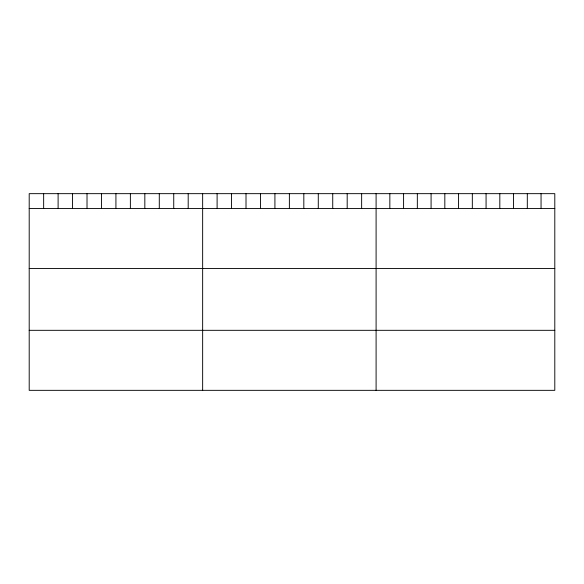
<?xml version="1.0" encoding="UTF-8"?>
<svg xmlns="http://www.w3.org/2000/svg" width="584" height="584" viewBox="0 0 584 584"><rect width="100%" height="100%" fill="white"/><g stroke="black" fill="none" stroke-linecap="round" stroke-linejoin="round"><path stroke-width="0.88" d="M554.8 208.466L554.8 390.338L29.2 390.338L29.2 193.662L554.8 193.662L554.8 208.466L29.2 208.466M29.2 268.479L554.8 268.479M29.2 330.318L554.8 330.318M541.054 193.662L541.054 208.466M527.308 193.662L527.308 208.466M513.562 193.662L513.562 208.466M499.816 193.662L499.816 208.466M486.07 193.662L486.07 208.466M472.325 193.662L472.325 208.466M458.571 193.662L458.571 208.466M444.826 193.662L444.826 208.466M431.08 193.662L431.08 208.466M417.334 193.662L417.334 208.466M403.588 193.662L403.588 208.466M389.842 193.662L389.842 208.466M376.096 193.662L376.096 390.338M361.642 193.662L361.642 208.466M347.188 193.662L347.188 208.466M332.734 193.662L332.734 208.466M318.28 193.662L318.28 208.466M303.826 193.662L303.826 208.466M289.372 193.662L289.372 208.466M274.918 193.662L274.918 208.466M260.464 193.662L260.464 208.466M246.01 193.662L246.01 208.466M231.556 193.662L231.556 208.466M217.102 193.662L217.102 208.466M202.648 193.662L202.648 390.338M188.194 193.662L188.194 208.466M173.74 193.662L173.74 208.466M159.286 193.662L159.286 208.466M144.832 193.662L144.832 208.466M130.378 193.662L130.378 208.466M115.924 193.662L115.924 208.466M101.47 193.662L101.47 208.466M87.016 193.662L87.016 208.466M72.562 193.662L72.562 208.466M58.108 193.662L58.108 208.466M43.654 193.662L43.654 208.466"/></g></svg>
